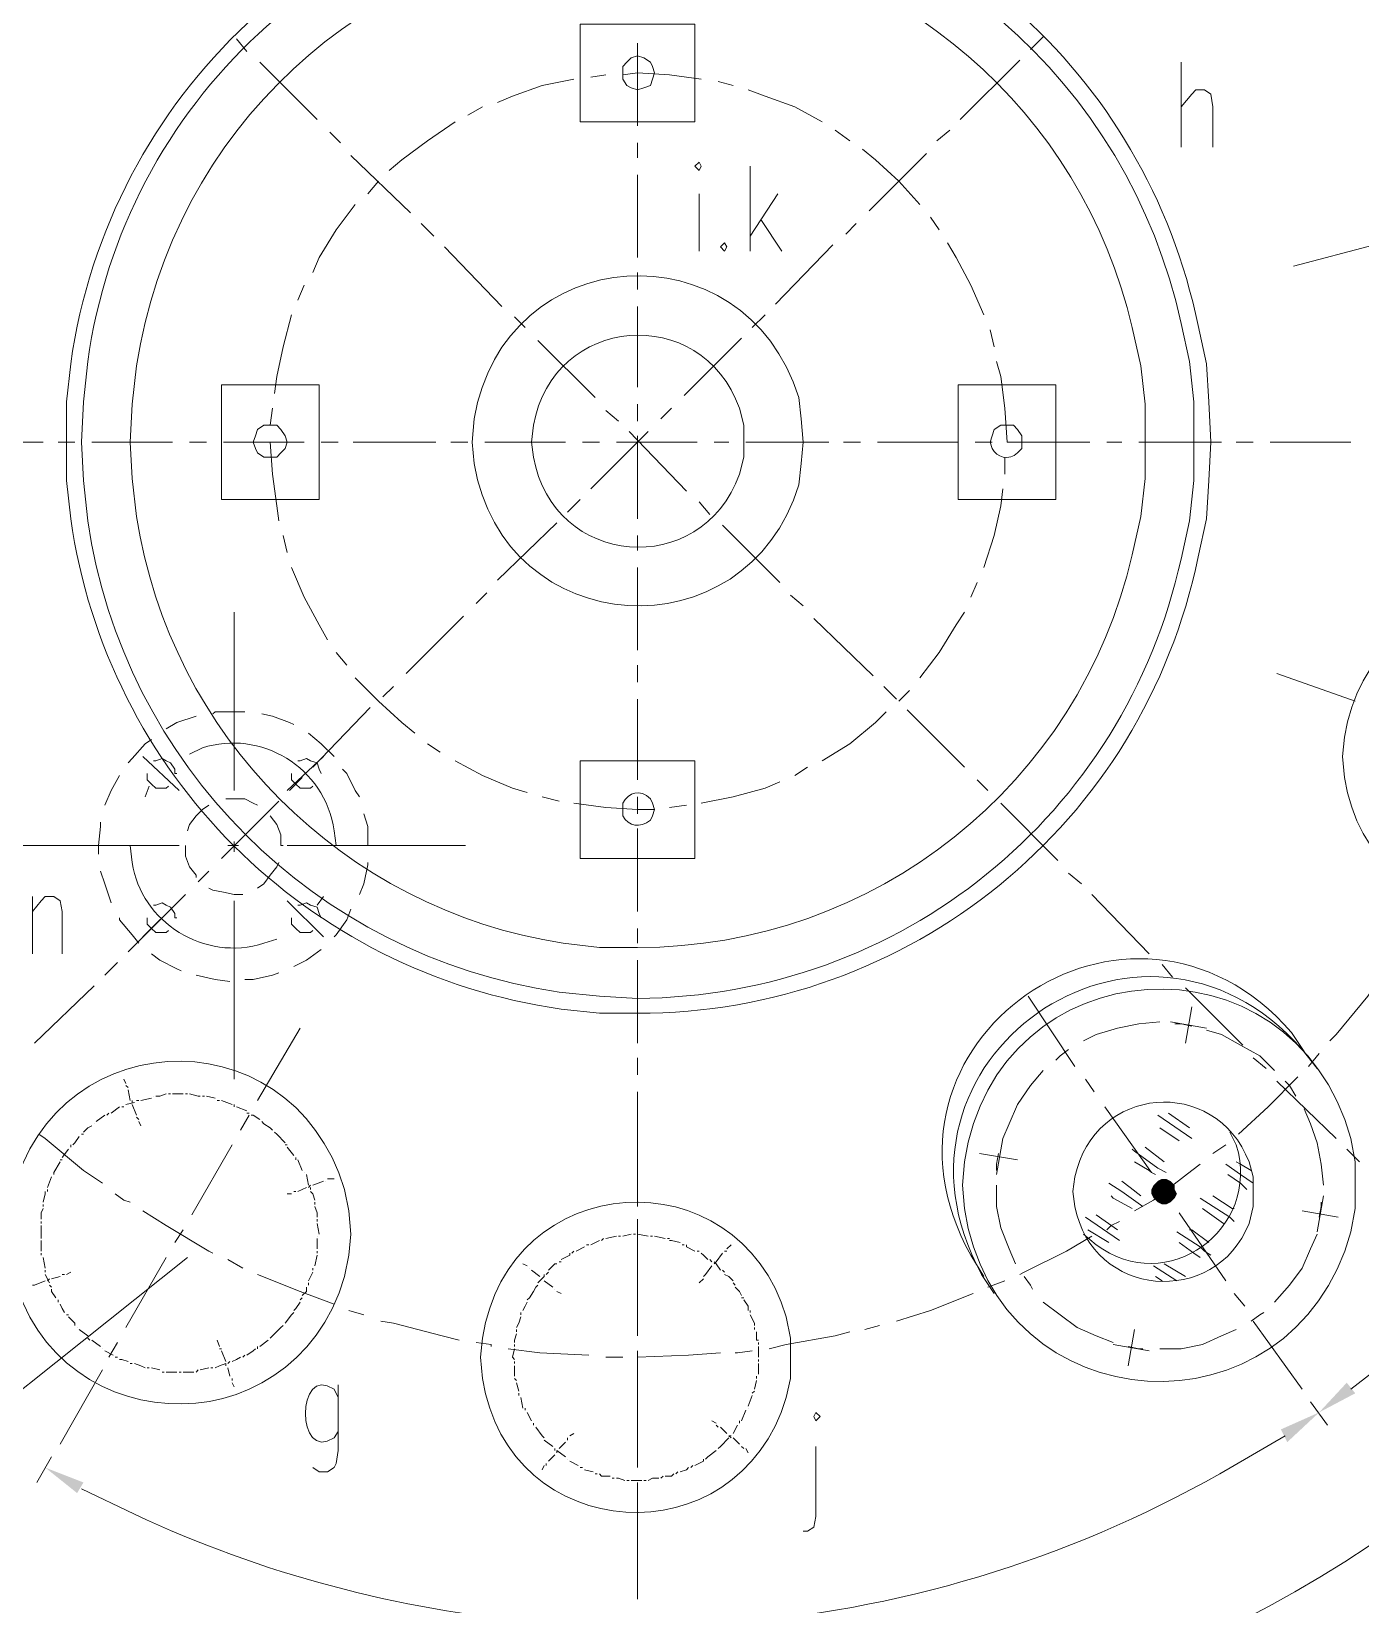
# Model space of a CAD drawing. Header units: millimetres. Extents: x 0 to 819, y 0 to 1152.
# Drawn here: x 222.2 to 334.9, y 319.4 to 452.8 of the extents above; entities that cross this region are included whole.
import ezdxf

# ---------------------------------------------------------------- set-up
doc = ezdxf.new("R2010")
doc.units = ezdxf.units.MM
doc.layers.add('1', color=7, linetype='Continuous')

msp = doc.modelspace()

# ---------------------------------------------------------------- hatches: boundary and pattern name
h = msp.add_hatch(color=0)
h.dxf.hatch_style = 2
h.paths.add_polyline_path([(317.34, 354.921732), (317.16, 354.561732), (318.24, 354.381732)])
h = msp.add_hatch(color=0)
h.dxf.hatch_style = 2
h.paths.add_polyline_path([(317.7, 355.281732), (317.34, 354.921732), (318.24, 354.381732)])
h = msp.add_hatch(color=0)
h.dxf.hatch_style = 2
h.paths.add_polyline_path([(318.06, 355.461732), (317.7, 355.281732), (318.24, 354.381732)])
h = msp.add_hatch(color=0)
h.dxf.hatch_style = 2
h.paths.add_polyline_path([(318.42, 355.461732), (318.06, 355.461732), (318.24, 354.381732)])
h = msp.add_hatch(color=0)
h.dxf.hatch_style = 2
h.paths.add_polyline_path([(318.78, 355.281732), (318.42, 355.461732), (318.24, 354.381732)])
h = msp.add_hatch(color=0)
h.dxf.hatch_style = 2
h.paths.add_polyline_path([(319.14, 354.921732), (318.78, 355.281732), (318.24, 354.381732)])
h = msp.add_hatch(color=0)
h.dxf.hatch_style = 2
h.paths.add_polyline_path([(319.14, 354.561732), (319.14, 354.921732), (318.24, 354.381732)])
h = msp.add_hatch(color=0)
h.dxf.hatch_style = 2
h.paths.add_polyline_path([(317.16, 354.561732), (317.16, 354.201732), (318.24, 354.381732)])
h = msp.add_hatch(color=0)
h.dxf.hatch_style = 2
h.paths.add_polyline_path([(317.16, 354.201732), (317.34, 353.841732), (318.24, 354.381732)])
h = msp.add_hatch(color=0)
h.dxf.hatch_style = 2
h.paths.add_polyline_path([(317.34, 353.841732), (317.7, 353.481732), (318.24, 354.381732)])
h = msp.add_hatch(color=0)
h.dxf.hatch_style = 2
h.paths.add_polyline_path([(317.7, 353.481732), (318.06, 353.301732), (318.24, 354.381732)])
h = msp.add_hatch(color=0)
h.dxf.hatch_style = 2
h.paths.add_polyline_path([(318.06, 353.301732), (318.42, 353.301732), (318.24, 354.381732)])
h = msp.add_hatch(color=0)
h.dxf.hatch_style = 2
h.paths.add_polyline_path([(319.32, 354.201732), (319.14, 354.561732), (318.24, 354.381732)])
h = msp.add_hatch(color=0)
h.dxf.hatch_style = 2
h.paths.add_polyline_path([(318.42, 353.301732), (318.78, 353.481732), (318.24, 354.381732)])
h = msp.add_hatch(color=0)
h.dxf.hatch_style = 2
h.paths.add_polyline_path([(318.78, 353.481732), (319.14, 353.841732), (318.24, 354.381732)])
h = msp.add_hatch(color=0)
h.dxf.hatch_style = 2
h.paths.add_polyline_path([(319.14, 353.841732), (319.32, 354.201732), (318.24, 354.381732)])
h = msp.add_hatch(color=0)
h.dxf.hatch_style = 2
h.paths.add_polyline_path([(334.44, 337.281732), (333.72, 338.181732), (331.38, 335.661732)])
h = msp.add_hatch(color=0)
h.dxf.hatch_style = 2
h.paths.add_polyline_path([(328.14, 334.221732), (328.68, 333.141732), (331.38, 335.661732)])
h = msp.add_hatch(color=0)
h.dxf.hatch_style = 2
h.paths.add_polyline_path([(226.08, 328.821732), (226.62, 329.721732), (223.38, 330.981732)])

# ---------------------------------------------------------------- linework, layer by layer
at = {"layer": '1', "color": 0, "lineweight": 18}
for points in [[(268.74, 445.101732), (278.46, 445.101732), (278.46, 453.381732), (268.74, 453.381732), (268.74, 445.101732)], [(275.04, 449.241732), (274.86, 449.781732), (274.68, 450.141732), (274.14, 450.501732), (273.6, 450.681732), (273.06, 450.501732), (272.7, 450.141732), (272.34, 449.781732), (272.34, 449.241732), (272.34, 448.701732), (272.7, 448.161732), (273.06, 447.981732), (273.6, 447.801732), (274.14, 447.981732), (274.68, 448.161732), (274.86, 448.701732), (275.04, 449.241732)], [(246.6, 422.781732), (246.6, 413.061732), (238.32, 413.061732)], [(238.32, 413.061732), (238.32, 422.781732), (246.6, 422.781732)], [(309.06, 413.061732), (309.06, 422.781732), (300.78, 422.781732)], [(300.78, 422.781732), (300.78, 413.061732), (309.06, 413.061732)], [(243.9, 417.921732), (243.72, 418.461732), (243.36, 419.001732), (243, 419.361732), (242.46, 419.361732), (241.92, 419.361732), (241.38, 419.001732), (241.2, 418.461732), (241.02, 417.921732), (241.2, 417.381732), (241.38, 417.021732), (241.92, 416.661732), (242.46, 416.661732), (243, 416.661732), (243.36, 417.021732), (243.72, 417.381732), (243.9, 417.921732)], [(268.74, 390.921732), (268.74, 382.641732)], [(278.46, 382.641732), (278.46, 390.921732), (268.74, 390.921732)], [(278.46, 382.641732), (268.74, 382.641732)], [(320.58, 370.041732), (320.04, 366.981732)], [(318.78, 368.781732), (321.84, 368.241732)], [(304.56, 358.881732), (304.02, 355.821732)], [(304.02, 355.821732), (304.56, 358.881732)], [(302.58, 357.621732), (305.82, 357.081732)], [(302.58, 357.621732), (305.82, 357.081732)], [(331.74, 354.021732), (331.2, 350.961732)], [(333, 352.221732), (329.94, 352.761732)], [(315.18, 339.621732), (315.72, 342.681732)], [(316.98, 340.881732), (313.92, 341.421732)]]:
    msp.add_lwpolyline(points, dxfattribs=at)
at = {"layer": '1', "color": 0, "lineweight": 9}
for points in [[(306.9, 451.221732), (307.98, 452.301732)], [(240.48, 451.041732), (239.58, 452.121732)], [(273.6, 444.741732), (273.6, 451.761732)], [(246.42, 445.281732), (241.56, 450.141732)], [(300.96, 445.281732), (306, 450.321732)], [(319.68, 450.141732), (319.68, 442.941732)], [(268.2, 448.701732), (265.5, 448.161732), (262.98, 447.261732), (261.72, 446.721732)], [(270.9, 449.061732), (269.64, 448.881732)], [(279, 448.701732), (276.3, 449.061732), (273.6, 449.241732), (272.34, 449.061732)], [(281.7, 448.161732), (280.44, 448.521732)], [(289.26, 445.101732), (286.92, 446.361732), (284.4, 447.261732), (282.96, 447.801732)], [(319.68, 446.361732), (320.58, 447.441732), (320.94, 447.801732), (321.66, 447.801732), (322.2, 447.441732), (322.38, 446.361732), (322.38, 442.941732)], [(260.46, 446.361732), (259.2, 445.641732)], [(248.4, 443.301732), (247.5, 444.201732)], [(258.12, 445.101732), (255.78, 443.481732), (253.62, 441.861732), (252.54, 440.961732)], [(291.6, 443.481732), (290.34, 444.381732)], [(298.98, 443.481732), (300.06, 444.381732)], [(273.6, 442.041732), (273.6, 443.301732)], [(254.34, 437.361732), (249.3, 442.221732)], [(278.46, 441.321732), (278.82, 440.961732), (279, 441.321732), (278.82, 441.681732), (278.46, 441.321732)], [(297.54, 438.081732), (295.74, 440.061732), (293.76, 441.861732), (292.68, 442.761732)], [(293.22, 437.541732), (298.08, 442.401732)], [(273.6, 433.581732), (273.6, 440.601732)], [(283.14, 441.321732), (283.14, 434.121732)], [(251.64, 440.061732), (250.74, 438.981732)], [(278.82, 438.981732), (278.82, 434.121732)], [(285.48, 438.981732), (283.14, 435.381732)], [(249.66, 438.081732), (248.04, 435.921732), (246.6, 433.581732), (246.06, 432.321732)], [(256.32, 435.381732), (255.24, 436.461732)], [(284.04, 436.821732), (285.84, 434.121732)], [(291.24, 435.561732), (292.14, 436.461732)], [(299.16, 435.921732), (298.44, 437.001732)], [(280.98, 434.841732), (280.62, 434.481732), (280.98, 434.121732), (281.16, 434.481732), (280.98, 434.841732)], [(302.94, 428.721732), (301.86, 431.241732), (300.6, 433.581732), (299.88, 434.841732)], [(262.08, 429.441732), (257.22, 434.481732)], [(285.3, 429.621732), (290.16, 434.661732)], [(329.22, 432.861732), (336.06, 434.661732)], [(273.6, 430.881732), (273.6, 432.321732)], [(245.34, 431.241732), (244.8, 429.981732)], [(244.26, 428.721732), (243.54, 426.021732), (243, 423.501732), (242.82, 422.061732)], [(264.06, 427.641732), (263.16, 428.541732)], [(273.6, 422.601732), (273.6, 429.441732)], [(283.32, 427.641732), (284.4, 428.721732)], [(303.84, 426.021732), (303.48, 427.461732)], [(270, 421.701732), (265.14, 426.561732)], [(277.56, 421.881732), (282.42, 426.741732)], [(304.92, 417.921732), (304.74, 420.801732), (304.38, 423.501732), (304.02, 424.761732)], [(242.64, 420.801732), (242.46, 419.361732)], [(271.98, 419.721732), (270.9, 420.621732)], [(273.6, 419.721732), (273.6, 421.161732)], [(275.58, 419.901732), (276.48, 420.801732)], [(269.64, 413.961732), (274.5, 418.821732)], [(277.74, 413.781732), (272.88, 418.821732)], [(223.2, 417.921732), (216.18, 417.921732)], [(225.9, 417.921732), (224.46, 417.921732)], [(234.18, 417.921732), (227.34, 417.921732)], [(237.06, 417.921732), (235.62, 417.921732)], [(245.34, 417.921732), (238.5, 417.921732)], [(242.46, 417.921732), (242.64, 415.221732), (243, 412.521732), (243.18, 411.261732)], [(248.22, 417.921732), (246.78, 417.921732)], [(256.5, 417.921732), (249.48, 417.921732)], [(259.2, 417.921732), (257.76, 417.921732)], [(267.48, 417.921732), (260.64, 417.921732)], [(270.36, 417.921732), (268.92, 417.921732)], [(278.64, 417.921732), (271.8, 417.921732)], [(273.6, 411.441732), (273.6, 418.461732)], [(281.34, 417.921732), (280.08, 417.921732)], [(289.8, 417.921732), (282.78, 417.921732)], [(292.5, 417.921732), (291.06, 417.921732)], [(300.78, 417.921732), (293.94, 417.921732)], [(303.66, 417.921732), (302.22, 417.921732)], [(311.94, 417.921732), (304.92, 417.921732)], [(304.92, 417.921732), (304.92, 417.921732)], [(314.64, 417.921732), (313.38, 417.921732)], [(323.1, 417.921732), (316.08, 417.921732)], [(325.8, 417.921732), (324.36, 417.921732)], [(334.08, 417.921732), (327.24, 417.921732)], [(304.74, 415.221732), (304.74, 416.661732)], [(302.94, 407.301732), (303.84, 410.001732), (304.38, 412.521732), (304.56, 413.961732)], [(267.66, 411.981732), (268.74, 413.061732)], [(279.72, 411.801732), (278.82, 412.881732)], [(261.72, 406.221732), (266.76, 411.081732)], [(285.66, 406.041732), (280.8, 410.901732)], [(243.54, 410.001732), (243.9, 408.561732)], [(273.6, 408.741732), (273.6, 410.001732)], [(244.26, 407.301732), (245.34, 404.781732), (246.6, 402.441732), (247.32, 401.181732)], [(273.6, 400.281732), (273.6, 407.301732)], [(301.86, 404.781732), (302.4, 406.041732)], [(259.92, 404.241732), (260.82, 405.141732)], [(287.64, 404.061732), (286.56, 404.961732)], [(239.4, 388.401732), (239.4, 403.521732)], [(253.98, 398.301732), (258.84, 403.161732)], [(293.58, 398.121732), (288.54, 402.981732)], [(297.54, 397.941732), (299.16, 400.101732), (300.6, 402.441732), (301.32, 403.521732)], [(248.04, 400.101732), (248.94, 399.021732)], [(273.6, 397.581732), (273.6, 399.021732)], [(249.66, 397.941732), (251.64, 395.961732), (253.62, 394.161732), (254.7, 393.261732)], [(327.78, 398.301732), (334.44, 395.961732)], [(252, 396.321732), (252.9, 397.221732)], [(273.6, 389.301732), (273.6, 396.141732)], [(295.56, 396.141732), (294.48, 397.221732)], [(295.74, 395.961732), (296.64, 396.861732)], [(240.3, 395.061732), (239.4, 395.061732), (237.78, 395.061732), (237.6, 394.881732)], [(244.44, 393.981732), (244.08, 394.161732), (242.64, 394.701732), (241.74, 394.881732)], [(246.06, 390.381732), (250.92, 395.421732)], [(289.26, 390.921732), (291.6, 392.361732), (293.76, 394.161732), (294.66, 395.061732)], [(301.32, 390.381732), (296.46, 395.241732)], [(236.16, 394.701732), (236.16, 394.701732), (234.54, 394.161732), (233.64, 393.621732)], [(232.38, 392.721732), (231.84, 392.361732), (230.76, 391.101732), (230.4, 390.741732)], [(247.86, 391.281732), (246.78, 392.361732), (245.7, 393.261732)], [(255.78, 392.361732), (256.86, 391.641732)], [(231.66, 391.281732), (234.72, 388.401732)], [(234.36, 389.841732), (234.36, 390.201732), (234, 390.741732), (233.64, 390.921732), (233.28, 391.101732), (232.74, 390.921732), (232.56, 390.921732)], [(246.96, 391.281732), (243.9, 388.401732)], [(246.78, 389.841732), (246.6, 390.201732), (246.42, 390.741732), (245.88, 390.921732), (245.52, 391.101732), (244.98, 390.921732), (244.8, 390.921732)], [(258.12, 390.921732), (260.46, 389.661732), (262.98, 388.581732), (264.24, 388.221732)], [(229.68, 389.661732), (228.96, 388.401732), (228.42, 387.141732)], [(232.02, 389.841732), (232.02, 389.301732), (232.38, 388.941732), (232.74, 388.581732), (233.28, 388.581732), (233.64, 388.581732), (233.82, 388.761732)], [(234.36, 389.841732), (234.54, 389.841732)], [(244.08, 388.401732), (245.16, 389.481732)], [(244.26, 389.841732), (244.26, 389.301732), (244.62, 388.941732), (244.98, 388.581732), (245.52, 388.581732), (245.88, 388.581732), (246.06, 388.761732)], [(246.78, 389.841732), (246.78, 389.841732)], [(250.02, 387.861732), (249.66, 388.401732), (248.94, 389.841732), (248.58, 390.201732)], [(286.92, 389.661732), (288, 390.381732)], [(232.2, 388.761732), (231.84, 387.861732)], [(279, 387.321732), (281.7, 387.861732), (284.4, 388.581732), (285.66, 389.121732)], [(303.3, 388.401732), (302.4, 389.301732)], [(237.24, 387.141732), (236.7, 386.781732), (236.16, 386.241732), (235.62, 385.521732), (235.44, 384.981732)], [(238.32, 382.641732), (243.18, 387.501732)], [(241.38, 387.141732), (241.02, 387.321732), (240.3, 387.681732), (239.4, 387.681732), (238.68, 387.681732)], [(265.5, 387.861732), (266.94, 387.501732)], [(268.2, 387.321732), (270.9, 386.961732), (273.6, 386.781732), (275.04, 386.781732)], [(273.6, 386.421732), (273.6, 387.861732)], [(276.3, 386.961732), (277.74, 387.141732)], [(309.24, 382.461732), (304.38, 387.321732)], [(228.06, 385.701732), (228.06, 385.341732), (227.88, 383.721732), (227.88, 383.001732)], [(243.36, 383.721732), (243.36, 384.621732), (243, 385.521732), (242.46, 386.241732), (242.46, 386.241732)], [(250.74, 383.721732), (250.74, 385.341732), (250.38, 386.421732)], [(273.6, 378.141732), (273.6, 385.161732)], [(219.6, 383.721732), (234.72, 383.721732)], [(235.26, 383.721732), (235.26, 382.821732), (235.62, 381.921732), (236.16, 381.201732), (236.16, 381.021732)], [(238.86, 383.721732), (239.76, 383.721732)], [(239.4, 383.181732), (239.4, 384.081732)], [(243.36, 383.721732), (243.54, 383.721732)], [(243.9, 383.721732), (259.02, 383.721732)], [(248.04, 383.721732), (248.04, 383.721732)], [(250.74, 383.721732), (250.92, 383.721732)], [(228.06, 381.561732), (228.42, 380.481732), (228.96, 378.861732), (228.96, 378.861732)], [(236.34, 380.661732), (237.24, 381.561732)], [(241.38, 380.121732), (241.92, 380.481732), (242.46, 381.201732), (243, 381.921732), (243.18, 382.281732)], [(250.02, 379.581732), (250.38, 380.481732), (250.74, 382.101732), (250.74, 382.281732)], [(311.22, 380.481732), (310.14, 381.381732)], [(222.3, 379.401732), (222.3, 374.541732)], [(222.3, 378.141732), (223.02, 379.041732), (223.38, 379.401732), (224.1, 379.401732), (224.64, 379.041732), (224.82, 378.141732), (224.82, 374.541732)], [(230.4, 374.721732), (235.26, 379.581732)], [(231.66, 375.981732), (234.72, 379.041732)], [(234.36, 377.601732), (234.36, 377.961732), (234, 378.501732), (233.64, 378.681732), (233.28, 378.861732), (232.74, 378.681732), (232.56, 378.681732)], [(237.24, 380.121732), (237.6, 379.941732), (238.5, 379.761732), (239.4, 379.581732), (240.12, 379.581732)], [(239.4, 363.921732), (239.4, 379.041732)], [(246.96, 375.981732), (243.9, 379.041732)], [(246.78, 377.601732), (246.6, 377.961732), (246.42, 378.501732), (245.88, 378.681732), (245.52, 378.861732), (244.98, 378.681732), (244.8, 378.681732)], [(246.42, 378.681732), (246.96, 379.401732)], [(316.98, 374.541732), (312.12, 379.581732)], [(229.68, 377.601732), (229.68, 377.421732), (230.76, 376.161732), (231.3, 375.441732)], [(232.02, 377.601732), (232.02, 377.061732), (232.38, 376.701732), (232.74, 376.341732), (233.28, 376.341732), (233.64, 376.341732), (233.82, 376.521732)], [(234.36, 377.601732), (234.54, 377.601732)], [(244.26, 377.601732), (244.26, 377.061732), (244.62, 376.701732), (244.98, 376.341732), (245.52, 376.341732), (245.88, 376.341732), (246.06, 376.521732)], [(246.78, 377.601732), (246.78, 377.601732)], [(247.86, 375.981732), (248.04, 376.161732), (248.94, 377.421732), (249.3, 378.321732)], [(273.6, 375.441732), (273.6, 376.701732)], [(244.44, 373.461732), (245.52, 374.001732), (246.78, 374.901732)], [(228.42, 372.741732), (229.5, 373.821732)], [(232.38, 374.541732), (233.1, 374.001732), (234.54, 373.281732), (234.9, 373.101732)], [(273.6, 366.981732), (273.6, 374.001732)], [(318.96, 372.561732), (318.06, 373.641732)], [(236.16, 372.741732), (237.78, 372.381732), (239.04, 372.201732)], [(240.3, 372.381732), (241.02, 372.381732), (242.64, 372.741732), (243.18, 372.921732)], [(332.28, 367.161732), (332.82, 367.701732), (335.52, 370.941732), (336.6, 372.561732)], [(222.48, 366.981732), (227.52, 371.841732)], [(306.72, 370.941732), (310.68, 365.001732)], [(324.9, 366.801732), (320.04, 371.661732)], [(244.98, 368.241732), (241.38, 362.121732)], [(317.88, 368.781732), (316.08, 368.601732), (314.28, 368.241732), (312.48, 367.701732), (311.4, 367.161732)], [(320.58, 368.421732), (319.68, 368.601732), (319.14, 368.601732)], [(327.6, 364.641732), (326.34, 365.901732), (324.72, 366.801732), (323.1, 367.701732), (321.84, 368.061732)], [(273.6, 364.281732), (273.6, 365.721732)], [(310.14, 366.441732), (309.42, 365.901732), (309.06, 365.541732)], [(326.88, 364.821732), (325.8, 365.721732)], [(330.48, 365.001732), (331.38, 366.081732)], [(307.98, 364.641732), (306.9, 363.381732), (305.82, 361.761732), (305.1, 360.141732), (304.56, 358.881732)], [(230.04, 363.921732), (230.22, 363.561732)], [(230.22, 363.381732), (230.4, 363.201732)], [(230.4, 363.021732), (230.58, 362.121732)], [(273.6, 356.001732), (273.6, 362.841732)], [(311.58, 363.921732), (312.3, 362.841732)], [(324.54, 359.241732), (327.06, 361.581732), (329.58, 364.101732)], [(332.82, 358.881732), (327.78, 363.741732)], [(329.4, 362.481732), (328.86, 363.381732), (328.5, 363.741732)], [(229.68, 361.581732), (228.96, 361.041732)], [(230.04, 361.581732), (229.86, 361.581732), (229.86, 361.581732)], [(230.94, 361.941732), (230.22, 361.761732)], [(230.76, 362.121732), (230.76, 361.941732)], [(230.76, 361.761732), (231.12, 360.861732)], [(231.3, 362.121732), (231.12, 362.121732)], [(232.38, 362.301732), (231.48, 362.121732)], [(232.56, 362.481732), (232.56, 362.481732)], [(233.64, 362.661732), (233.1, 362.481732), (232.74, 362.481732)], [(234, 362.661732), (233.82, 362.661732)], [(235.08, 362.661732), (234.72, 362.661732), (234.18, 362.661732)], [(235.44, 362.661732), (235.26, 362.661732)], [(236.52, 362.481732), (236.34, 362.481732), (235.62, 362.661732)], [(236.88, 362.481732), (236.7, 362.481732)], [(237.78, 362.301732), (237.06, 362.481732)], [(238.14, 362.121732), (238.14, 362.121732), (237.96, 362.121732)], [(239.22, 361.761732), (238.32, 362.121732)], [(239.4, 361.581732), (239.4, 361.761732)], [(240.48, 361.221732), (239.58, 361.581732)], [(313.2, 361.581732), (317.16, 356.001732)], [(227.52, 360.141732), (227.52, 360.141732)], [(228.42, 360.861732), (228.42, 360.861732), (227.7, 360.321732)], [(228.78, 361.041732), (228.6, 360.861732)], [(231.12, 360.681732), (231.3, 360.501732)], [(231.3, 360.321732), (231.48, 359.961732)], [(240.66, 360.861732), (239.94, 359.601732)], [(240.66, 361.041732), (240.48, 361.041732)], [(241.56, 360.501732), (241.02, 360.861732), (240.84, 360.861732)], [(241.92, 360.141732), (241.74, 360.321732)], [(242.64, 359.601732), (242.46, 359.781732), (241.92, 360.141732)], [(273.6, 360.501732), (273.6, 353.301732)], [(317.7, 360.861732), (320.58, 358.881732)], [(318.6, 361.041732), (320.4, 359.781732)], [(331.74, 354.921732), (331.56, 356.721732), (331.2, 358.521732), (330.66, 360.141732), (330.12, 361.401732)], [(222.84, 359.241732), (223.38, 358.881732), (226.62, 356.181732), (228.24, 355.101732)], [(226.26, 359.061732), (225.9, 358.521732), (225.72, 358.341732)], [(226.62, 359.241732), (226.44, 359.241732)], [(227.34, 359.961732), (226.98, 359.781732), (226.62, 359.421732)], [(243, 359.241732), (242.82, 359.421732)], [(243.72, 358.521732), (243, 359.241732)], [(317.88, 359.781732), (319.5, 358.701732)], [(225.36, 357.981732), (224.82, 357.261732)], [(225.54, 358.341732), (225.54, 358.161732)], [(239.22, 358.341732), (235.8, 352.401732)], [(243.9, 358.341732), (243.72, 358.341732)], [(244.44, 357.441732), (243.9, 358.161732)], [(304.2, 357.621732), (304.02, 356.721732), (304.02, 356.181732)], [(315.54, 357.981732), (315.72, 357.801732), (317.7, 356.361732), (318.42, 356.001732)], [(316.62, 358.161732), (318.24, 356.901732)], [(322.38, 357.621732), (323.46, 358.341732)], [(334.8, 356.901732), (333.72, 357.981732)], [(224.64, 356.901732), (224.1, 356.001732)], [(224.82, 357.081732), (224.64, 357.081732)], [(244.62, 357.081732), (244.62, 357.261732), (244.62, 357.261732)], [(245.16, 356.181732), (244.8, 357.081732)], [(315.72, 356.901732), (316.98, 356.181732), (317.16, 356.001732), (317.52, 355.821732)], [(315.72, 352.761732), (317.34, 353.661732), (320.58, 356.181732), (321.3, 356.721732)], [(323.46, 356.721732), (324.72, 355.821732), (325.8, 355.101732)], [(324.36, 356.901732), (324.72, 356.721732), (325.62, 356.181732)], [(223.92, 355.641732), (223.56, 354.741732)], [(224.1, 356.001732), (224.1, 355.821732)], [(245.34, 356.001732), (245.34, 356.001732)], [(245.7, 354.921732), (245.52, 355.821732)], [(245.88, 354.921732), (245.7, 354.741732)], [(246.96, 355.281732), (246.06, 354.921732)], [(247.14, 355.281732), (247.14, 355.281732)], [(247.86, 355.461732), (247.32, 355.461732)], [(304.02, 354.921732), (304.02, 353.121732), (304.38, 351.321732), (305.1, 349.521732), (305.64, 348.261732)], [(313.56, 355.101732), (314.64, 354.381732), (316.44, 353.121732)], [(314.64, 355.281732), (315.36, 354.741732), (316.26, 354.021732)], [(317.88, 354.921732), (318.6, 353.661732)], [(323.64, 355.821732), (324.72, 355.101732), (325.26, 354.561732)], [(331.74, 354.921732), (331.74, 354.921732)], [(223.38, 354.381732), (223.38, 354.201732), (223.2, 353.481732)], [(223.56, 354.561732), (223.56, 354.381732)], [(229.32, 354.201732), (230.04, 353.661732), (230.58, 353.481732)], [(244.26, 354.201732), (243.9, 354.201732)], [(244.62, 354.381732), (244.44, 354.381732)], [(245.52, 354.741732), (244.8, 354.381732)], [(245.88, 354.561732), (245.88, 354.741732)], [(246.24, 353.661732), (246.06, 354.201732), (245.88, 354.381732)], [(246.24, 353.301732), (246.24, 353.481732)], [(273.6, 353.121732), (273.6, 354.561732)], [(313.74, 354.021732), (313.92, 353.841732), (315.54, 352.941732)], [(321.3, 353.841732), (323.82, 352.221732), (324.18, 351.861732)], [(322.38, 354.021732), (324, 352.941732), (324.18, 352.941732)], [(331.38, 352.221732), (331.56, 353.121732), (331.56, 353.481732)], [(223.2, 352.941732), (223.02, 352.581732), (223.02, 352.041732)], [(223.2, 353.301732), (223.2, 353.121732)], [(231.66, 352.761732), (233.64, 351.501732), (237.24, 349.341732), (237.6, 349.161732)], [(246.42, 352.221732), (246.42, 352.581732), (246.24, 353.121732)], [(311.58, 352.221732), (314.46, 350.241732)], [(312.48, 352.401732), (314.28, 351.141732)], [(319.5, 352.581732), (323.46, 346.821732)], [(321.48, 352.941732), (323.28, 351.681732)], [(223.02, 351.861732), (223.02, 351.681732)], [(223.02, 351.501732), (223.02, 350.601732)], [(235.08, 351.141732), (234.36, 350.061732)], [(246.42, 351.861732), (246.42, 352.041732)], [(246.6, 350.781732), (246.42, 351.681732)], [(273.6, 352.041732), (273.6, 350.601732)], [(273.6, 344.841732), (273.6, 351.861732)], [(311.76, 351.141732), (313.56, 350.061732)], [(313.38, 351.141732), (313.74, 351.501732), (314.46, 351.861732)], [(319.32, 350.961732), (321.3, 349.701732), (321.66, 349.341732), (322.2, 348.981732)], [(320.4, 351.141732), (320.58, 351.141732), (322.02, 350.061732), (322.02, 350.061732)], [(223.02, 350.601732), (223.02, 350.421732)], [(223.02, 350.241732), (223.02, 349.341732)], [(246.42, 350.601732), (246.42, 350.601732)], [(246.42, 349.521732), (246.42, 350.421732)], [(246.6, 350.781732), (246.6, 350.781732)], [(269.1, 349.701732), (268.38, 349.341732)], [(269.46, 349.881732), (269.28, 349.881732)], [(270.36, 350.241732), (269.64, 349.881732)], [(270.72, 350.421732), (270.54, 350.241732)], [(271.8, 350.601732), (270.9, 350.421732)], [(272.16, 350.601732), (271.98, 350.601732)], [(273.06, 350.781732), (272.34, 350.601732)], [(273.42, 350.781732), (273.24, 350.781732)], [(274.5, 350.601732), (273.6, 350.781732)], [(274.86, 350.601732), (274.68, 350.601732)], [(275.94, 350.421732), (275.04, 350.601732)], [(276.3, 350.421732), (276.12, 350.421732)], [(277.2, 350.061732), (276.48, 350.241732), (276.3, 350.241732)], [(277.56, 349.881732), (277.38, 349.881732)], [(278.46, 349.341732), (277.74, 349.701732), (277.74, 349.881732)], [(281.52, 349.881732), (281.16, 349.521732)], [(306, 347.361732), (306.36, 347.541732), (309.96, 349.341732), (312.12, 350.601732)], [(319.5, 350.061732), (320.76, 349.161732), (321.3, 348.801732)], [(327.6, 345.021732), (328.86, 346.461732), (329.94, 347.901732), (330.66, 349.521732), (331.2, 350.781732)], [(235.44, 348.801732), (154.62, 284.361732), (140.76, 284.361732)], [(223.02, 349.161732), (223.02, 348.981732)], [(223.2, 348.801732), (223.38, 347.901732)], [(233.64, 348.801732), (230.22, 342.861732)], [(238.86, 348.621732), (240.12, 347.901732)], [(246.24, 348.081732), (246.42, 348.981732)], [(246.42, 349.161732), (246.42, 349.161732), (246.42, 349.341732)], [(263.88, 348.261732), (264.24, 348.081732)], [(266.76, 348.261732), (266.58, 348.261732), (266.04, 347.721732)], [(267.12, 348.441732), (266.94, 348.441732)], [(267.84, 349.161732), (267.84, 348.981732), (267.12, 348.621732)], [(268.2, 349.341732), (268.02, 349.161732)], [(273.6, 349.161732), (273.6, 342.321732)], [(278.82, 349.341732), (278.64, 349.341732)], [(279.54, 348.621732), (279.18, 348.981732), (279, 349.161732)], [(279.9, 348.441732), (279.72, 348.621732)], [(280.26, 348.441732), (280.08, 348.261732)], [(280.62, 347.721732), (280.26, 348.261732), (280.08, 348.441732)], [(280.8, 349.161732), (280.26, 348.441732)], [(281.16, 349.341732), (280.98, 349.341732)], [(318.24, 348.261732), (320.04, 347.181732)], [(222.48, 346.461732), (223.38, 346.821732)], [(223.38, 347.721732), (223.38, 347.541732)], [(223.38, 347.361732), (223.74, 346.641732)], [(223.56, 346.821732), (223.74, 347.001732)], [(223.92, 347.001732), (224.64, 347.181732)], [(224.82, 347.361732), (225, 347.361732)], [(225.18, 347.361732), (225.54, 347.541732)], [(241.38, 347.361732), (244.98, 345.921732), (247.86, 344.841732)], [(245.7, 346.821732), (246.06, 347.541732), (246.06, 347.541732)], [(246.06, 347.721732), (246.06, 347.901732)], [(264.42, 347.901732), (264.42, 347.901732)], [(264.6, 347.721732), (265.32, 347.181732)], [(265.68, 347.361732), (265.68, 347.181732), (265.14, 346.641732)], [(265.5, 347.001732), (265.5, 347.001732)], [(265.68, 346.821732), (266.4, 346.281732)], [(266.04, 347.541732), (265.86, 347.361732)], [(279.18, 347.001732), (278.82, 346.641732)], [(279.36, 347.361732), (279.18, 347.181732)], [(279.9, 348.081732), (279.36, 347.361732)], [(280.98, 347.541732), (280.8, 347.721732)], [(281.7, 346.821732), (281.34, 347.181732), (280.98, 347.361732)], [(303.3, 346.281732), (304.74, 346.821732)], [(306.36, 347.181732), (306.9, 346.461732), (307.08, 346.101732)], [(317.34, 348.081732), (319.32, 346.821732)], [(317.52, 347.181732), (318.06, 346.821732)], [(222.3, 346.461732), (222.48, 346.461732)], [(223.74, 346.461732), (223.92, 346.281732)], [(223.92, 346.101732), (223.92, 345.921732), (224.28, 345.381732)], [(245.16, 345.561732), (245.52, 345.921732), (245.52, 346.281732)], [(245.7, 346.461732), (245.7, 346.641732)], [(264.96, 346.281732), (264.78, 345.921732), (264.42, 345.381732)], [(265.14, 346.461732), (264.96, 346.281732)], [(266.58, 346.101732), (266.58, 346.101732)], [(266.76, 345.921732), (267.12, 345.741732)], [(281.88, 346.461732), (281.7, 346.641732)], [(282.42, 345.561732), (282.24, 345.921732), (281.88, 346.281732)], [(295.56, 343.401732), (298.44, 344.301732), (302.04, 345.741732)], [(324.18, 345.741732), (325.08, 344.661732)], [(224.46, 345.201732), (224.46, 345.021732)], [(224.64, 344.841732), (224.82, 344.481732), (225, 344.121732)], [(244.26, 343.941732), (244.44, 344.121732)], [(244.44, 344.301732), (244.62, 344.481732), (244.98, 345.021732)], [(244.98, 345.201732), (245.16, 345.381732)], [(249.12, 344.301732), (250.38, 343.941732)], [(263.7, 344.121732), (263.7, 343.941732)], [(264.24, 345.021732), (264.06, 344.661732), (263.88, 344.301732)], [(264.42, 345.381732), (264.24, 345.201732)], [(282.6, 345.381732), (282.42, 345.381732)], [(282.96, 344.301732), (282.96, 344.661732), (282.6, 345.201732)], [(283.14, 344.121732), (283.14, 344.301732)], [(307.98, 345.021732), (309.42, 343.941732), (310.86, 342.861732), (312.48, 342.141732), (313.92, 341.601732)], [(325.62, 343.401732), (326.34, 343.941732), (326.7, 344.121732)], [(225.18, 343.941732), (225.36, 343.941732)], [(225.36, 343.761732), (225.9, 343.221732), (225.9, 343.041732)], [(226.08, 342.861732), (226.08, 342.861732)], [(242.64, 342.141732), (243.36, 342.861732)], [(243.36, 342.861732), (243.54, 343.041732)], [(243.72, 343.221732), (244.26, 343.941732)], [(251.82, 343.401732), (252.9, 343.221732), (257.04, 342.141732), (258.48, 341.781732)], [(263.7, 343.761732), (263.52, 343.221732), (263.34, 342.861732)], [(273.6, 342.141732), (273.6, 343.401732)], [(283.5, 343.041732), (283.5, 343.221732), (283.14, 343.941732)], [(283.5, 342.681732), (283.5, 342.861732)], [(292.86, 342.681732), (294.12, 343.041732)], [(325.8, 343.401732), (329.94, 337.641732)], [(226.26, 342.681732), (226.98, 342.141732)], [(226.98, 341.961732), (227.16, 341.781732)], [(227.34, 341.781732), (228.06, 341.241732)], [(229.5, 341.601732), (228.78, 340.341732)], [(238.14, 341.241732), (237.96, 341.781732)], [(241.56, 341.241732), (242.28, 341.781732)], [(242.46, 341.961732), (242.46, 341.961732), (242.64, 342.141732)], [(259.92, 341.601732), (261.18, 341.421732), (261.18, 341.241732)], [(263.34, 342.321732), (263.16, 341.781732), (263.16, 341.601732)], [(263.34, 342.681732), (263.34, 342.501732)], [(283.86, 341.781732), (283.68, 341.781732), (283.68, 342.501732)], [(283.86, 341.421732), (283.86, 341.601732)], [(284.76, 341.061732), (286.2, 341.421732), (290.34, 342.141732), (291.6, 342.501732)], [(317.88, 341.061732), (319.68, 341.061732), (321.48, 341.421732), (323.1, 342.141732), (324.36, 342.681732)], [(228.24, 341.061732), (228.24, 341.061732)], [(228.42, 340.881732), (229.14, 340.521732)], [(229.32, 340.341732), (229.5, 340.341732)], [(229.68, 340.161732), (229.86, 340.161732), (230.4, 339.981732)], [(238.32, 341.061732), (238.14, 341.061732)], [(238.68, 339.981732), (238.32, 340.881732)], [(239.22, 339.981732), (239.58, 340.161732), (239.94, 340.341732)], [(240.12, 340.341732), (240.3, 340.521732)], [(240.48, 340.521732), (241.02, 340.881732), (241.2, 341.061732)], [(241.38, 341.061732), (241.38, 341.241732)], [(262.62, 341.061732), (265.32, 340.701732), (269.46, 340.521732), (269.46, 340.521732)], [(263.16, 341.061732), (262.98, 340.341732), (263.16, 340.161732)], [(263.16, 341.421732), (263.16, 341.241732)], [(270.9, 340.341732), (272.34, 340.341732)], [(273.6, 340.881732), (273.6, 339.441732)], [(273.6, 333.861732), (273.6, 340.701732)], [(273.6, 340.341732), (277.92, 340.521732), (280.62, 340.701732)], [(281.88, 340.701732), (282.06, 340.701732), (283.32, 340.881732)], [(283.86, 340.341732), (283.86, 341.241732)], [(283.86, 340.341732), (283.86, 340.341732)], [(283.86, 339.981732), (283.86, 340.161732)], [(315.18, 341.241732), (316.08, 341.061732), (316.44, 341.061732)], [(228.24, 339.261732), (224.64, 332.961732)], [(230.58, 339.801732), (230.76, 339.801732)], [(230.94, 339.801732), (231.48, 339.621732), (231.84, 339.441732)], [(232.02, 339.441732), (232.2, 339.441732)], [(232.38, 339.441732), (233.1, 339.261732), (233.1, 339.261732)], [(233.28, 339.081732), (233.46, 339.081732)], [(233.64, 339.081732), (234.54, 339.081732)], [(234.72, 339.081732), (234.9, 339.081732)], [(235.08, 339.081732), (235.98, 339.081732)], [(236.16, 339.081732), (236.34, 339.261732)], [(236.52, 339.261732), (237.24, 339.441732)], [(237.42, 339.441732), (237.6, 339.441732)], [(237.78, 339.441732), (238.14, 339.621732), (238.68, 339.801732)], [(238.68, 339.621732), (238.68, 339.801732)], [(238.86, 339.801732), (239.04, 339.981732)], [(239.04, 338.721732), (238.86, 339.441732)], [(263.16, 339.981732), (263.16, 339.801732)], [(263.16, 339.621732), (263.16, 338.901732), (263.16, 338.721732)], [(283.86, 338.901732), (283.86, 339.801732)], [(239.22, 338.361732), (239.22, 338.541732)], [(239.4, 337.821732), (239.22, 338.181732)], [(248.22, 338.001732), (248.22, 332.421732), (248.04, 331.341732), (247.86, 330.981732), (247.32, 330.621732), (246.6, 330.621732), (246.06, 330.981732)], [(263.16, 338.541732), (263.34, 338.361732)], [(263.34, 338.181732), (263.52, 337.461732)], [(273.6, 338.181732), (273.6, 331.161732)], [(283.32, 337.281732), (283.5, 337.461732)], [(283.5, 337.641732), (283.68, 338.361732)], [(283.68, 338.541732), (283.68, 338.721732)], [(263.52, 337.281732), (263.52, 337.101732)], [(263.7, 336.921732), (263.88, 336.021732)], [(282.96, 336.201732), (283.32, 337.101732)], [(330.66, 336.561732), (332.1, 334.581732)], [(330.66, 336.561732), (332.1, 334.581732)], [(264.06, 336.021732), (264.06, 335.841732)], [(264.24, 335.661732), (264.6, 334.941732)], [(280.26, 334.761732), (279.9, 334.941732)], [(282.24, 334.761732), (282.24, 334.941732)], [(282.42, 334.941732), (282.78, 335.841732)], [(282.96, 336.021732), (282.96, 336.021732), (282.96, 336.021732)], [(288.54, 335.301732), (288.72, 334.941732), (289.08, 335.301732), (288.72, 335.661732), (288.54, 335.301732)], [(264.78, 334.761732), (264.78, 334.581732)], [(264.96, 334.401732), (265.5, 333.681732)], [(265.5, 333.681732), (265.68, 333.501732)], [(267.66, 333.321732), (267.66, 333.501732)], [(267.84, 333.681732), (268.2, 333.861732)], [(280.44, 334.401732), (280.26, 334.581732)], [(281.16, 333.861732), (280.62, 334.401732)], [(280.62, 332.781732), (281.34, 333.501732)], [(281.52, 333.501732), (281.34, 333.681732)], [(281.34, 333.681732), (281.52, 333.681732)], [(281.7, 333.861732), (282.06, 334.581732)], [(282.24, 332.961732), (281.7, 333.501732)], [(265.68, 333.321732), (266.4, 332.781732)], [(266.58, 332.601732), (266.58, 332.421732)], [(266.76, 332.241732), (266.76, 332.421732)], [(266.76, 332.421732), (267.48, 331.881732)], [(266.94, 332.601732), (267.48, 333.141732)], [(273.6, 330.981732), (273.6, 332.421732)], [(279.54, 331.881732), (280.26, 332.421732), (280.26, 332.421732)], [(280.44, 332.601732), (280.62, 332.781732)], [(282.6, 332.601732), (282.42, 332.781732)], [(282.96, 332.241732), (282.78, 332.601732)], [(288.72, 332.781732), (288.72, 326.841732), (288.54, 325.941732), (288, 325.581732), (287.64, 325.581732)], [(223.92, 331.881732), (222.66, 329.721732)], [(265.5, 330.801732), (265.68, 331.161732)], [(265.86, 331.161732), (265.86, 331.341732)], [(266.04, 331.521732), (266.58, 332.061732)], [(267.66, 331.701732), (267.66, 331.701732)], [(267.84, 331.521732), (268.56, 331.161732)], [(268.74, 330.981732), (268.92, 330.981732)], [(269.1, 330.801732), (269.1, 330.801732), (269.82, 330.621732)], [(277.2, 330.621732), (277.74, 330.801732), (277.92, 330.981732)], [(278.1, 330.981732), (278.28, 331.161732)], [(278.46, 331.161732), (279.18, 331.521732), (279.18, 331.701732)], [(279.36, 331.701732), (279.54, 331.881732)], [(270, 330.441732), (270.18, 330.441732)], [(270.36, 330.441732), (270.54, 330.261732), (271.26, 330.261732)], [(271.44, 330.081732), (271.62, 330.081732)], [(271.8, 330.081732), (271.98, 330.081732), (272.52, 329.901732)], [(272.7, 329.901732), (272.88, 329.901732)], [(273.06, 329.901732), (273.42, 329.901732), (273.96, 329.901732)], [(273.6, 329.721732), (273.6, 328.461732)], [(273.6, 322.701732), (273.6, 329.541732)], [(274.14, 329.901732), (274.32, 329.901732)], [(274.5, 329.901732), (274.86, 330.081732), (275.4, 330.081732)], [(275.58, 330.081732), (275.76, 330.261732)], [(275.94, 330.261732), (276.48, 330.261732), (276.66, 330.441732)], [(276.84, 330.441732), (277.02, 330.621732)], [(273.6, 327.021732), (273.6, 319.821732)], [(273.6, 319.821732), (273.6, 321.261732)]]:
    msp.add_lwpolyline(points, dxfattribs=at)
at = {"layer": '1', "color": 0, "lineweight": 18}
for points, knots in [([(364.14, 501.081732), (364.14, 501.081732), (360.36, 504.861732), (360.36, 504.861732), (360.36, 504.861732), (356.58, 508.641732), (356.58, 508.641732), (280.44, 576.861732), (161.1, 530.421732), (151.38, 428.721732), (151.38, 428.721732), (151.02, 423.321732), (151.02, 423.321732), (151.02, 423.321732), (150.84, 418.101732), (150.84, 418.101732), (151.92, 315.861732), (266.76, 259.161732), (348.48, 320.721732), (348.48, 320.721732), (352.62, 323.961732), (352.62, 323.961732), (352.62, 323.961732), (356.58, 327.561732), (356.58, 327.561732)], [0, 0, 0, 0, 1, 1, 1, 2, 2, 2, 3, 3, 3, 4, 4, 4, 5, 5, 5, 6, 6, 6, 7, 7, 7, 8, 8, 8, 8]), ([(386.1, 417.921732), (386.1, 417.921732), (385.92, 423.141732), (385.92, 423.141732), (385.92, 423.141732), (385.56, 428.361732), (385.56, 428.361732), (385.56, 428.361732), (385.02, 433.581732), (385.02, 433.581732), (377.28, 487.221732), (333, 527.721732), (278.82, 530.241732), (278.82, 530.241732), (273.6, 530.421732), (273.6, 530.421732), (273.6, 530.421732), (268.38, 530.241732), (268.38, 530.241732), (212.22, 527.541732), (167.04, 484.341732), (161.82, 428.361732), (161.82, 428.361732), (161.46, 423.141732), (161.46, 423.141732), (161.46, 423.141732), (161.28, 417.921732), (161.28, 417.921732), (161.28, 417.921732), (161.46, 412.881732), (161.46, 412.881732), (161.46, 412.881732), (161.82, 407.661732), (161.82, 407.661732), (166.86, 353.841732), (209.34, 311.181732), (263.34, 306.141732), (263.34, 306.141732), (268.38, 305.781732), (268.38, 305.781732), (268.38, 305.781732), (273.6, 305.601732), (273.6, 305.601732), (329.76, 305.781732), (377.1, 347.001732), (385.02, 402.441732), (385.02, 402.441732), (385.56, 407.661732), (385.56, 407.661732), (385.56, 407.661732), (385.92, 412.881732), (385.92, 412.881732), (385.92, 412.881732), (386.1, 417.921732), (386.1, 417.921732)], [0, 0, 0, 0, 1, 1, 1, 2, 2, 2, 3, 3, 3, 4, 4, 4, 5, 5, 5, 6, 6, 6, 7, 7, 7, 8, 8, 8, 9, 9, 9, 10, 10, 10, 11, 11, 11, 12, 12, 12, 13, 13, 13, 14, 14, 14, 15, 15, 15, 16, 16, 16, 17, 17, 17, 18, 18, 18, 18]), ([(322.2, 417.921732), (322.2, 417.921732), (322.02, 421.341732), (322.02, 421.341732), (322.02, 421.341732), (321.84, 424.581732), (321.84, 424.581732), (321.84, 424.581732), (321.12, 427.821732), (321.12, 427.821732), (316.62, 449.421732), (298.8, 464.901732), (277.02, 466.521732), (277.02, 466.521732), (273.6, 466.521732), (273.6, 466.521732), (273.6, 466.521732), (270.36, 466.521732), (270.36, 466.521732), (247.32, 464.721732), (228.78, 447.441732), (225.54, 424.581732), (225.54, 424.581732), (225.18, 421.341732), (225.18, 421.341732), (225.18, 421.341732), (225.18, 417.921732), (225.18, 417.921732), (225.18, 417.921732), (225.18, 414.681732), (225.18, 414.681732), (225.18, 414.681732), (225.54, 411.441732), (225.54, 411.441732), (228.6, 389.841732), (245.52, 372.921732), (267.12, 369.861732), (267.12, 369.861732), (270.36, 369.501732), (270.36, 369.501732), (270.36, 369.501732), (273.6, 369.501732), (273.6, 369.501732), (296.64, 369.501732), (316.44, 385.521732), (321.12, 408.201732), (321.12, 408.201732), (321.84, 411.441732), (321.84, 411.441732), (321.84, 411.441732), (322.02, 414.681732), (322.02, 414.681732), (322.02, 414.681732), (322.2, 417.921732), (322.2, 417.921732)], [0, 0, 0, 0, 1, 1, 1, 2, 2, 2, 3, 3, 3, 4, 4, 4, 5, 5, 5, 6, 6, 6, 7, 7, 7, 8, 8, 8, 9, 9, 9, 10, 10, 10, 11, 11, 11, 12, 12, 12, 13, 13, 13, 14, 14, 14, 15, 15, 15, 16, 16, 16, 17, 17, 17, 18, 18, 18, 18]), ([(320.76, 417.921732), (320.76, 417.921732), (320.76, 421.341732), (320.76, 421.341732), (320.76, 421.341732), (320.4, 424.761732), (320.4, 424.761732), (320.4, 424.761732), (319.68, 428.001732), (319.68, 428.001732), (315.18, 448.521732), (297.9, 463.461732), (277.02, 465.081732), (277.02, 465.081732), (273.6, 465.081732), (273.6, 465.081732), (273.6, 465.081732), (270.36, 465.081732), (270.36, 465.081732), (248.04, 463.461732), (230.04, 446.721732), (226.98, 424.761732), (226.98, 424.761732), (226.62, 421.341732), (226.62, 421.341732), (226.62, 421.341732), (226.44, 417.921732), (226.44, 417.921732), (226.44, 417.921732), (226.62, 414.681732), (226.62, 414.681732), (226.62, 414.681732), (226.98, 411.261732), (226.98, 411.261732), (230.04, 390.561732), (246.24, 374.361732), (266.94, 371.301732), (266.94, 371.301732), (270.36, 370.941732), (270.36, 370.941732), (270.36, 370.941732), (273.6, 370.761732), (273.6, 370.761732), (295.92, 370.941732), (314.82, 386.241732), (319.68, 408.021732), (319.68, 408.021732), (320.4, 411.261732), (320.4, 411.261732), (320.4, 411.261732), (320.76, 414.681732), (320.76, 414.681732), (320.76, 414.681732), (320.76, 417.921732), (320.76, 417.921732)], [0, 0, 0, 0, 1, 1, 1, 2, 2, 2, 3, 3, 3, 4, 4, 4, 5, 5, 5, 6, 6, 6, 7, 7, 7, 8, 8, 8, 9, 9, 9, 10, 10, 10, 11, 11, 11, 12, 12, 12, 13, 13, 13, 14, 14, 14, 15, 15, 15, 16, 16, 16, 17, 17, 17, 18, 18, 18, 18]), ([(316.62, 417.921732), (316.62, 417.921732), (316.62, 421.161732), (316.62, 421.161732), (316.62, 421.161732), (316.26, 424.401732), (316.26, 424.401732), (316.26, 424.401732), (315.54, 427.641732), (315.54, 427.641732), (311.22, 446.001732), (295.74, 459.501732), (276.84, 460.941732), (276.84, 460.941732), (273.6, 460.941732), (273.6, 460.941732), (273.6, 460.941732), (270.36, 460.941732), (270.36, 460.941732), (250.38, 459.321732), (234.18, 444.381732), (231.12, 424.401732), (231.12, 424.401732), (230.76, 421.161732), (230.76, 421.161732), (230.76, 421.161732), (230.58, 417.921732), (230.58, 417.921732), (230.58, 417.921732), (230.76, 414.861732), (230.76, 414.861732), (230.76, 414.861732), (231.12, 411.621732), (231.12, 411.621732), (234, 393.081732), (248.58, 378.321732), (267.3, 375.441732), (267.3, 375.441732), (270.36, 375.081732), (270.36, 375.081732), (270.36, 375.081732), (273.6, 375.081732), (273.6, 375.081732), (293.76, 375.081732), (311.04, 388.941732), (315.54, 408.381732), (315.54, 408.381732), (316.26, 411.621732), (316.26, 411.621732), (316.26, 411.621732), (316.62, 414.861732), (316.62, 414.861732), (316.62, 414.861732), (316.62, 417.921732), (316.62, 417.921732)], [0, 0, 0, 0, 1, 1, 1, 2, 2, 2, 3, 3, 3, 4, 4, 4, 5, 5, 5, 6, 6, 6, 7, 7, 7, 8, 8, 8, 9, 9, 9, 10, 10, 10, 11, 11, 11, 12, 12, 12, 13, 13, 13, 14, 14, 14, 15, 15, 15, 16, 16, 16, 17, 17, 17, 18, 18, 18, 18]), ([(287.64, 417.921732), (287.64, 417.921732), (287.46, 419.901732), (287.46, 419.901732), (287.46, 419.901732), (287.28, 421.701732), (287.28, 421.701732), (282.6, 436.461732), (262.26, 435.021732), (259.74, 419.901732), (259.74, 419.901732), (259.56, 417.921732), (259.56, 417.921732), (259.56, 417.921732), (259.74, 416.121732), (259.74, 416.121732), (262.26, 401.001732), (282.78, 399.741732), (287.28, 414.321732), (287.28, 414.321732), (287.46, 416.121732), (287.46, 416.121732), (287.46, 416.121732), (287.64, 417.921732), (287.64, 417.921732)], [0, 0, 0, 0, 1, 1, 1, 2, 2, 2, 3, 3, 3, 4, 4, 4, 5, 5, 5, 6, 6, 6, 7, 7, 7, 8, 8, 8, 8]), ([(282.6, 417.921732), (282.6, 417.921732), (282.6, 419.361732), (282.6, 419.361732), (282.6, 419.361732), (282.24, 420.801732), (282.24, 420.801732), (279, 429.801732), (266.4, 428.721732), (264.78, 419.361732), (264.78, 419.361732), (264.6, 417.921732), (264.6, 417.921732), (264.6, 417.921732), (264.78, 416.661732), (264.78, 416.661732), (266.4, 407.301732), (279, 406.221732), (282.24, 415.221732), (282.24, 415.221732), (282.6, 416.661732), (282.6, 416.661732), (282.6, 416.661732), (282.6, 417.921732), (282.6, 417.921732)], [0, 0, 0, 0, 1, 1, 1, 2, 2, 2, 3, 3, 3, 4, 4, 4, 5, 5, 5, 6, 6, 6, 7, 7, 7, 8, 8, 8, 8]), ([(306.18, 417.921732), (306.18, 417.921732), (306.18, 418.461732), (306.18, 418.461732), (306.18, 418.461732), (305.82, 419.001732), (305.82, 419.001732), (305.82, 419.001732), (305.46, 419.361732), (305.46, 419.361732), (305.46, 419.361732), (304.92, 419.361732), (304.92, 419.361732), (304.92, 419.361732), (304.38, 419.361732), (304.38, 419.361732), (304.38, 419.361732), (303.84, 419.001732), (303.84, 419.001732), (303.84, 419.001732), (303.66, 418.461732), (303.66, 418.461732), (303.66, 418.461732), (303.48, 417.921732), (303.48, 417.921732), (303.48, 417.921732), (303.66, 417.381732), (303.66, 417.381732), (304.02, 416.661732), (305.1, 416.301732), (305.82, 417.021732), (305.82, 417.021732), (306.18, 417.381732), (306.18, 417.381732), (306.18, 417.381732), (306.18, 417.921732), (306.18, 417.921732)], [0, 0, 0, 0, 1, 1, 1, 2, 2, 2, 3, 3, 3, 4, 4, 4, 5, 5, 5, 6, 6, 6, 7, 7, 7, 8, 8, 8, 9, 9, 9, 10, 10, 10, 11, 11, 11, 12, 12, 12, 12]), ([(359.82, 391.281732), (359.82, 391.281732), (359.64, 392.901732), (359.64, 392.901732), (359.64, 392.901732), (359.28, 394.701732), (359.28, 394.701732), (355.32, 408.561732), (335.7, 407.301732), (333.54, 392.901732), (333.54, 392.901732), (333.36, 391.281732), (333.36, 391.281732), (333.36, 391.281732), (333.54, 389.481732), (333.54, 389.481732), (335.7, 375.261732), (355.32, 374.001732), (359.28, 387.861732), (359.28, 387.861732), (359.64, 389.481732), (359.64, 389.481732), (359.64, 389.481732), (359.82, 391.281732), (359.82, 391.281732)], [0, 0, 0, 0, 1, 1, 1, 2, 2, 2, 3, 3, 3, 4, 4, 4, 5, 5, 5, 6, 6, 6, 7, 7, 7, 8, 8, 8, 8]), ([(275.04, 386.781732), (275.04, 386.781732), (274.86, 387.321732), (274.86, 387.321732), (274.86, 387.321732), (274.68, 387.681732), (274.68, 387.681732), (273.78, 388.581732), (272.88, 388.221732), (272.34, 387.321732), (272.34, 387.321732), (272.34, 386.781732), (272.34, 386.781732), (272.34, 386.781732), (272.34, 386.241732), (272.34, 386.241732), (272.88, 385.341732), (273.78, 385.161732), (274.68, 385.881732), (274.68, 385.881732), (274.86, 386.241732), (274.86, 386.241732), (274.86, 386.241732), (275.04, 386.781732), (275.04, 386.781732)], [0, 0, 0, 0, 1, 1, 1, 2, 2, 2, 3, 3, 3, 4, 4, 4, 5, 5, 5, 6, 6, 6, 7, 7, 7, 8, 8, 8, 8]), ([(330.12, 366.261732), (330.12, 366.261732), (329.04, 367.881732), (329.04, 367.881732), (315.36, 383.541732), (291.78, 366.981732), (301.86, 348.981732), (301.86, 348.981732), (302.94, 347.181732), (302.94, 347.181732)], [0, 0, 0, 0, 1, 1, 1, 2, 2, 2, 3, 3, 3, 3]), ([(331.2, 364.821732), (331.2, 364.821732), (329.94, 366.441732), (329.94, 366.441732), (316.26, 381.921732), (292.86, 365.541732), (302.76, 347.361732), (302.76, 347.361732), (303.84, 345.741732), (303.84, 345.741732)], [0, 0, 0, 0, 1, 1, 1, 2, 2, 2, 3, 3, 3, 3]), ([(334.44, 354.921732), (334.44, 354.921732), (334.44, 356.901732), (334.44, 356.901732), (334.44, 356.901732), (334.08, 358.881732), (334.08, 358.881732), (329.04, 376.881732), (304.02, 375.261732), (301.32, 356.901732), (301.32, 356.901732), (301.14, 354.921732), (301.14, 354.921732), (301.14, 354.921732), (301.32, 352.941732), (301.32, 352.941732), (304.02, 334.581732), (329.04, 332.961732), (334.08, 350.961732), (334.08, 350.961732), (334.44, 352.941732), (334.44, 352.941732), (334.44, 352.941732), (334.44, 354.921732), (334.44, 354.921732)], [0, 0, 0, 0, 1, 1, 1, 2, 2, 2, 3, 3, 3, 4, 4, 4, 5, 5, 5, 6, 6, 6, 7, 7, 7, 8, 8, 8, 8]), ([(249.3, 350.781732), (249.3, 350.781732), (249.12, 352.761732), (249.12, 352.761732), (249.12, 352.761732), (248.76, 354.561732), (248.76, 354.561732), (244.08, 370.041732), (222.84, 368.601732), (220.32, 352.761732), (220.32, 352.761732), (220.14, 350.781732), (220.14, 350.781732), (220.14, 350.781732), (220.32, 348.981732), (220.32, 348.981732), (222.84, 333.141732), (244.26, 331.881732), (248.76, 347.181732), (248.76, 347.181732), (249.12, 348.981732), (249.12, 348.981732), (249.12, 348.981732), (249.3, 350.781732), (249.3, 350.781732)], [0, 0, 0, 0, 1, 1, 1, 2, 2, 2, 3, 3, 3, 4, 4, 4, 5, 5, 5, 6, 6, 6, 7, 7, 7, 8, 8, 8, 8]), ([(325.8, 354.381732), (325.8, 354.381732), (325.8, 355.641732), (325.8, 355.641732), (325.8, 355.641732), (325.44, 356.901732), (325.44, 356.901732), (322.56, 364.281732), (312.3, 363.381732), (310.68, 355.641732), (310.68, 355.641732), (310.5, 354.381732), (310.5, 354.381732), (310.5, 354.381732), (310.68, 353.121732), (310.68, 353.121732), (312.12, 345.381732), (322.56, 344.481732), (325.44, 351.681732), (325.44, 351.681732), (325.8, 353.121732), (325.8, 353.121732), (325.8, 353.121732), (325.8, 354.381732), (325.8, 354.381732)], [0, 0, 0, 0, 1, 1, 1, 2, 2, 2, 3, 3, 3, 4, 4, 4, 5, 5, 5, 6, 6, 6, 7, 7, 7, 8, 8, 8, 8]), ([(311.4, 350.781732), (311.4, 350.781732), (312.48, 349.881732), (312.48, 349.881732), (318.42, 345.381732), (326.52, 351.141732), (324.36, 358.341732), (324.36, 358.341732), (323.82, 359.421732), (323.82, 359.421732)], [0, 0, 0, 0, 1, 1, 1, 2, 2, 2, 3, 3, 3, 3]), ([(286.56, 340.341732), (286.56, 340.341732), (286.56, 341.961732), (286.56, 341.961732), (286.56, 341.961732), (286.2, 343.761732), (286.2, 343.761732), (282.06, 357.621732), (262.62, 356.361732), (260.46, 341.961732), (260.46, 341.961732), (260.28, 340.341732), (260.28, 340.341732), (260.28, 340.341732), (260.46, 338.541732), (260.46, 338.541732), (262.62, 324.321732), (282.06, 323.061732), (286.2, 336.921732), (286.2, 336.921732), (286.56, 338.541732), (286.56, 338.541732), (286.56, 338.541732), (286.56, 340.341732), (286.56, 340.341732)], [0, 0, 0, 0, 1, 1, 1, 2, 2, 2, 3, 3, 3, 4, 4, 4, 5, 5, 5, 6, 6, 6, 7, 7, 7, 8, 8, 8, 8])]:
    msp.add_open_spline(points, degree=3, knots=knots, dxfattribs=at)
at = {"layer": '1', "color": 0, "lineweight": 9}
for points in [[(248.04, 383.721732), (248.04, 383.721732), (247.86, 384.981732), (247.86, 384.981732), (247.14, 390.381732), (241.56, 393.621732), (236.7, 392.001732), (236.7, 392.001732), (235.62, 391.461732), (235.62, 391.461732)], [(230.58, 383.721732), (230.58, 383.721732), (230.76, 382.281732), (230.76, 382.281732), (231.48, 377.241732), (236.88, 373.821732), (241.92, 375.441732), (241.92, 375.441732), (243, 375.801732), (243, 375.801732)], [(334.08, 337.641732), (334.08, 337.641732), (338.04, 340.701732), (338.04, 340.701732), (349.74, 350.601732), (358.38, 362.121732), (364.86, 375.801732), (364.86, 375.801732), (366.84, 380.301732), (366.84, 380.301732)], [(248.22, 336.921732), (248.22, 336.921732), (247.86, 337.641732), (247.86, 337.641732), (244.62, 339.801732), (244.62, 331.341732), (247.86, 333.501732), (247.86, 333.501732), (248.22, 334.041732), (248.22, 334.041732)], [(277.2, 317.481732), (277.2, 317.481732), (282.06, 317.841732), (282.06, 317.841732), (297, 319.101732), (311.22, 323.601732), (324.18, 331.161732), (324.18, 331.161732), (328.5, 333.681732), (328.5, 333.681732)], [(226.44, 329.181732), (226.44, 329.181732), (230.94, 327.021732), (230.94, 327.021732), (241.74, 321.981732), (253.26, 318.921732), (265.14, 317.841732), (265.14, 317.841732), (270.18, 317.481732), (270.18, 317.481732)]]:
    msp.add_open_spline(points, degree=3, knots=[0, 0, 0, 0, 1, 1, 1, 2, 2, 2, 3, 3, 3, 3], dxfattribs=at)

doc.saveas('drawing.dxf')
